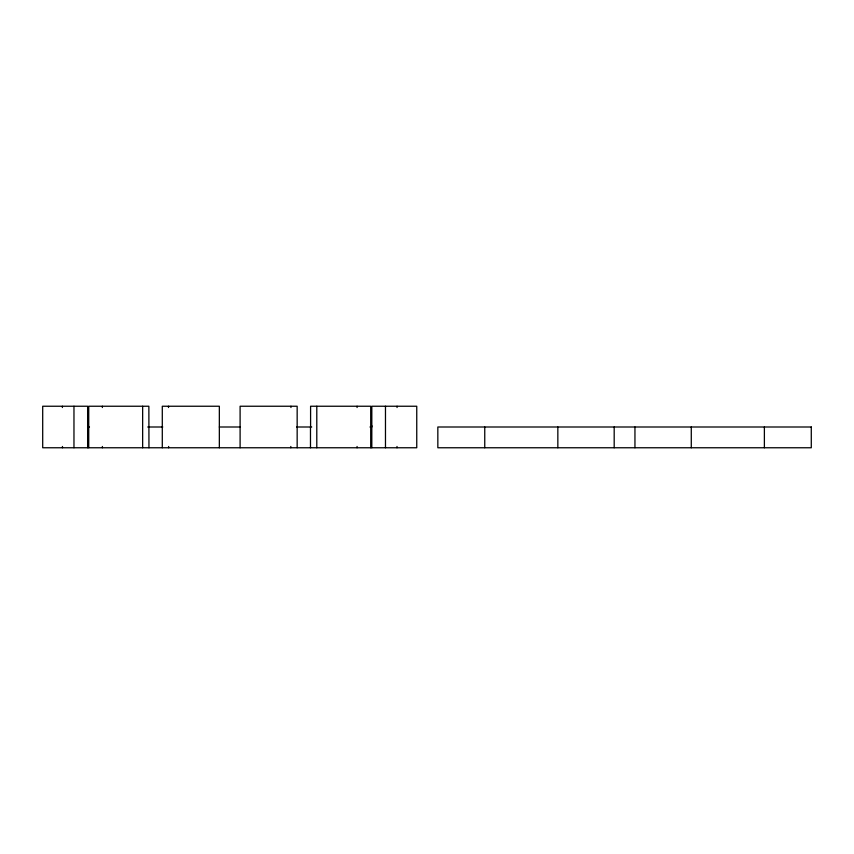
<?xml version="1.0" encoding="UTF-8"?>
<svg xmlns="http://www.w3.org/2000/svg" width="854" height="854" viewBox="0 0 854 854"><rect width="100%" height="100%" fill="white"/><g stroke="black" fill="none" stroke-linecap="round" stroke-linejoin="round"><path stroke-width="1.28" d="M371.821 425.698L371.821 427L369.974 427M89.478 427L87.631 427L87.631 425.698M147.731 427L162.772 427M219.329 427L240.123 427M296.669 427L311.721 427M764.383 427L764.383 447.763M691.281 427L691.281 447.763M634.949 427L634.949 447.763M614.186 427L614.186 447.763M557.843 427L557.843 447.763M484.752 427L484.752 447.763M397.057 406.237L397.057 407.529M397.003 446.471L397.003 447.763M385.474 406.237L385.474 447.763M371.81 447.763L371.821 406.237L416.752 406.237L416.752 447.763L42.7 447.763L42.7 406.237L87.631 406.237L87.631 447.763M370.711 447.763L370.711 406.237L310.589 406.237L310.589 427M357.079 406.237L357.079 407.529M357.068 446.471L357.068 447.763M316.791 406.237L316.791 447.763M310.482 427L310.482 447.763M297.16 447.763L297.16 406.237L240.102 406.237L240.102 447.763M290.947 406.237L290.947 407.529M290.808 446.471L290.808 447.763M219.339 447.763L219.339 406.237L162.292 406.237L162.292 447.763M168.633 446.471L168.633 447.763M168.505 406.237L168.505 407.529M148.959 447.763L148.863 406.237L88.731 406.237L88.731 447.763M142.65 406.237L142.65 447.763M102.363 406.237L102.363 407.529M102.384 446.471L102.384 447.763M73.967 406.237L73.967 447.763M62.385 406.237L62.385 407.529M62.449 446.471L62.449 447.763M811.289 427L437.835 427L437.846 447.763L811.289 447.763L811.279 427"/></g></svg>
